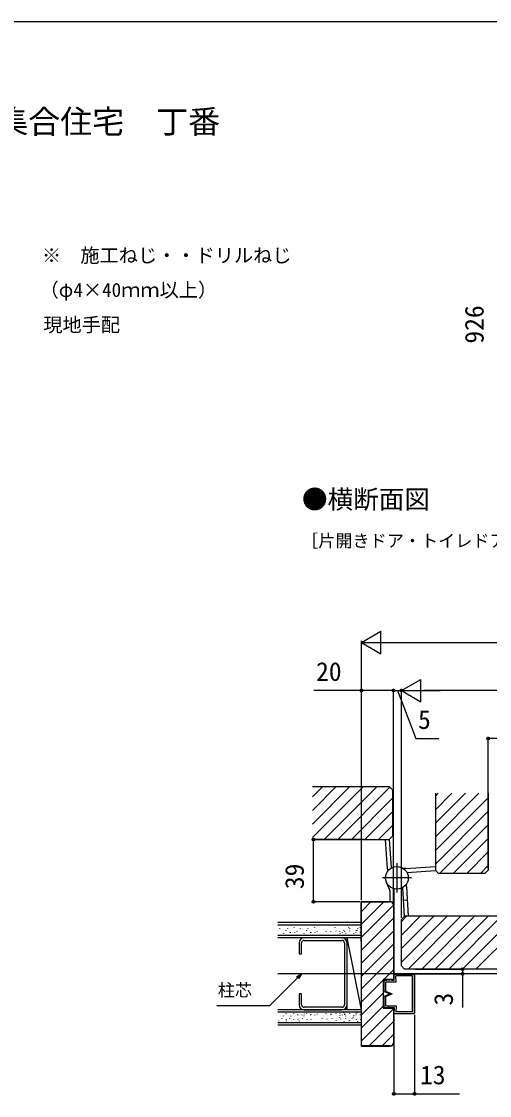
# Model space of a CAD drawing. Units: millimetres, scale not verified. Extents: x -700 to 700, y -1045 to 1039.
# Drawn here: x -152 to 140, y 324 to 995 of the extents above; entities that cross this region are included whole.
import ezdxf
from ezdxf.enums import TextEntityAlignment as Align

# ---------------------------------------------------------------- set-up
doc = ezdxf.new("R2010")
doc.units = ezdxf.units.MM
doc.header["$LTSCALE"] = 4
for name, color, linetype in [('0-2_USER1', 3, 'Continuous'), ('0-4_YKK_12', 2, 'Continuous'), ('0-5_YKK_13', 4, 'Continuous'), ('0-7_YKK_D', 6, 'Continuous'), ('0-8_YKK_ZWAK', 7, 'Continuous'), ('0-9_YSS_K', 3, 'Continuous'), ('0-A_YSS_KE', 3, 'Continuous')]:
    doc.layers.add(name, color=color, linetype=linetype)
doc.styles.add('ＭＳ ゴシック', font='')
doc.styles.get('ＭＳ ゴシック').set_extended_font_data('MS Gothic')

msp = doc.modelspace()

# ---------------------------------------------------------------- linework, layer by layer
at = {"layer": '0-4_YKK_12'}
for p, q in [((29.5, 517.4), (77.5, 517.4)), ((29.5, 510.99), (35.91, 517.4)), ((29.5, 502.505), (44.395, 517.4)), ((29.5, 494.019), (52.881, 517.4)), ((29.5, 485.534), (61.366, 517.4)), ((36.851, 484.4), (69.851, 517.4)), ((45.336, 484.4), (77.918, 516.982)), ((79.5, 515.4), (77.5, 517.4)), ((53.822, 484.4), (79.5, 510.078)), ((79.5, 515.4), (79.5, 486.4)), ((106.3, 513.2), (106.3, 465.2)), ((106.3, 511.423), (108.077, 513.2)), ((106.3, 502.937), (116.563, 513.2)), ((106.3, 494.452), (125.048, 513.2)), ((106.3, 485.967), (133.533, 513.2)), ((106.3, 477.481), (139.3, 510.481)), ((139.3, 513.2), (139.3, 465.2)), ((62.307, 484.4), (79.5, 501.593)), ((106.3, 468.996), (139.3, 501.996)), ((70.792, 484.4), (79.5, 493.108)), ((108.989, 463.2), (139.3, 493.511)), ((29.5, 484.4), (77.5, 484.4)), ((79.5, 486.4), (77.5, 484.4)), ((117.474, 463.2), (139.3, 485.026)), ((125.96, 463.2), (139.3, 476.54)), ((82.3, 469.5), (82.3, 451.3)), ((108.3, 463.2), (106.3, 465.2)), ((137.3, 463.2), (108.3, 463.2)), ((134.445, 463.2), (139.3, 468.055)), ((137.3, 463.2), (139.3, 465.2)), ((91.4, 460.4), (73.2, 460.4)), ((85.1, 434.388), (87.112, 436.4)), ((85.1, 434.4), (87.1, 436.4)), ((85.1, 433.164), (88.336, 436.4)), ((85.1, 424.678), (96.822, 436.4)), ((85.1, 416.193), (105.307, 436.4)), ((85.1, 407.708), (113.792, 436.4)), ((227.1, 436.4), (87.1, 436.4)), ((89.277, 403.4), (122.277, 436.4)), ((97.763, 403.4), (130.763, 436.4)), ((106.248, 403.4), (139.248, 436.4)), ((114.733, 403.4), (147.733, 436.4)), ((123.219, 403.4), (156.219, 436.4)), ((131.704, 403.4), (164.704, 436.4)), ((85.1, 405.4), (85.1, 434.4)), ((85.1, 405.4), (87.1, 403.4)), ((227.1, 403.4), (87.1, 403.4)), ((449.209, 400.4), (7.885, 400.4)), ((80.391, 397.374), (80.301, 399.872)), ((80.8, 400.402), (92.8, 400.402)), ((93.3, 399.902), (93.3, 375.902)), ((80.301, 375.932), (80.391, 378.429)), ((92.8, 375.402), (80.8, 375.402))]:
    msp.add_line(p, q, dxfattribs=at)
for centre, start, end in [((80.8, 399.902), 90, 183.44813), ((92.8, 399.902), 0, 90), ((80.8, 375.902), 176.55187, 270), ((92.8, 375.902), 270, 0)]:
    msp.add_arc(centre, 0.5, start, end, dxfattribs=at)
at = {"layer": '0-5_YKK_13'}
for p, q in [((76.424, 465.926), (75.207, 484.4)), ((78.884, 466.624), (77.699, 484.599)), ((76.422, 465.956), (76.417, 464.375)), ((87.856, 466.278), (86.275, 466.283)), ((87.826, 466.276), (106.3, 467.493)), ((88.524, 463.816), (106.499, 465.001)), ((77.8, 452.796), (75.79, 457.567)), ((88.178, 454.844), (88.183, 456.425)), ((77.8, 452.796), (77.8, 445.4)), ((80.161, 453.63), (80.3, 453.3)), ((80.3, 453.3), (80.3, 443.4)), ((85.716, 454.176), (86.901, 436.201)), ((88.176, 454.874), (89.393, 436.4)), ((88.728, 446.488), (86.234, 446.324)), ((75.3, 396.902), (74.3, 395.902)), ((74.3, 389.402), (74.3, 395.902)), ((75.3, 396.902), (75.3, 396.502)), ((75.3, 396.502), (76, 396.502)), ((76, 396.502), (77, 396.902)), ((77, 396.902), (77, 396.502)), ((77.7, 396.502), (77, 396.502)), ((77.7, 396.502), (78.7, 396.902)), ((78.7, 396.902), (78.7, 396.502)), ((78.8, 396.502), (80.6, 396.502)), ((80.6, 396.502), (80.451, 399.881)), ((80.8, 400.252), (92.8, 400.252)), ((91.8, 399.202), (81.543, 399.202)), ((81.715, 395.452), (81.543, 399.202)), ((92.1, 376.902), (92.1, 398.902)), ((93.15, 399.902), (93.15, 375.902)), ((74.3, 389.402), (77.977, 387.902)), ((75.35, 389.715), (75.35, 395.152)), ((75.537, 389.437), (79.3, 387.902)), ((75.65, 395.452), (81.715, 395.452)), ((74.3, 386.402), (77.977, 387.902)), ((74.3, 379.902), (74.3, 386.402)), ((75.35, 380.652), (75.35, 386.088)), ((75.537, 386.366), (79.3, 387.902)), ((75.3, 378.902), (74.3, 379.902)), ((75.3, 378.902), (75.3, 379.302)), ((75.3, 379.302), (76, 379.302)), ((75.65, 380.352), (81.715, 380.352)), ((76, 379.302), (77, 378.902)), ((77, 378.902), (77, 379.302)), ((77.7, 379.302), (77, 379.302)), ((77.7, 379.302), (78.7, 378.902)), ((78.7, 378.902), (78.7, 379.302)), ((78.8, 379.302), (80.6, 379.302)), ((80.6, 379.302), (80.451, 375.923)), ((81.715, 380.352), (81.543, 376.602)), ((91.8, 376.602), (81.543, 376.602)), ((80.8, 375.552), (92.8, 375.552))]:
    msp.add_line(p, q, dxfattribs=at)
msp.add_circle((82.3, 460.4), 7.1, dxfattribs=at)
for centre, radius, start, end in [((80.8, 399.902), 0.35, 90, 183.44813), ((91.8, 398.902), 0.3, 0, 90), ((92.8, 399.902), 0.35, 0, 90), ((75.65, 395.152), 0.3, 90, 180), ((75.65, 389.715), 0.3, 180, 247.805), ((75.65, 386.088), 0.3, 112.195, 180), ((75.65, 380.652), 0.3, 180, 270), ((80.8, 375.902), 0.35, 176.55187, 270), ((91.8, 376.902), 0.3, 270, 0), ((92.8, 375.902), 0.35, 270, 0)]:
    msp.add_arc(centre, radius, start, end, dxfattribs=at)
at = {"layer": '0-7_YKK_D'}
for p, q in [((60.1, 607.4), (72.224, 614.4)), ((72.224, 600.4), (72.224, 614.4)), ((60.1, 446.4), (60.1, 608.4)), ((60.1, 607.4), (72.224, 600.4)), ((60.1, 607.4), (84.349, 607.4)), ((74.1, 607.4), (383.1, 607.4)), ((85.1, 577.4), (97.224, 584.4)), ((97.224, 570.4), (97.224, 584.4)), ((60.1, 446.4), (60.1, 578.4)), ((80.1, 444.4), (80.1, 578.4)), ((80.1, 444.4), (80.1, 578.4)), ((80.1, 577.4), (85.1, 577.4)), ((85.1, 435.4), (85.1, 578.4)), ((85.1, 435.4), (85.1, 578.4)), ((85.1, 577.4), (97.224, 570.4)), ((85.1, 577.4), (109.349, 577.4)), ((358.1, 577.4), (99.1, 577.4)), ((139.3, 466.2), (139.3, 548.4)), ((363.9, 547.4), (139.3, 547.4)), ((61.64, 484.4), (29.1, 484.4)), ((30.1, 445.4), (30.1, 484.4)), ((59.1, 445.4), (29.1, 445.4)), ((93.974, 403.4), (124.3, 403.4)), ((123.3, 403.4), (123.3, 400.399)), ((93.853, 400.399), (124.3, 400.399)), ((123.3, 400.399), (123.3, 379.326)), ((80.3, 374.36), (80.3, 324.4)), ((93.3, 374.902), (93.3, 324.4))]:
    msp.add_line(p, q, dxfattribs=at)
for points in [[(80.1, 577.4), (60.1, 577.4), (30.427, 577.4)], [(82.6, 577.4), (94.164, 547.4), (108.437, 547.4)], [(22.58, 400.4), (20.175, 397.996), (2.58, 380.4), (-30.336, 380.4)], [(19.531, 398.64), (22.58, 400.4), (20.82, 397.352)], [(80.3, 325.4), (93.3, 325.4), (121.336, 325.4)]]:
    msp.add_lwpolyline(points, dxfattribs=at)
for centre in [(60.1, 577.4), (80.1, 577.4), (80.1, 577.4), (85.1, 577.4), (139.3, 547.4), (30.1, 484.4), (30.1, 445.4), (123.3, 403.4), (123.3, 400.399), (80.3, 325.4), (93.3, 325.4)]:
    msp.add_circle(centre, 0.85, dxfattribs=at)
at = {"layer": '0-8_YKK_ZWAK'}
msp.add_line((-699.9, 995.4), (700.1, 995.4), dxfattribs=at)
at = {"layer": '0-9_YSS_K'}
for p, q in [((60.1, 439.459), (66.041, 445.4)), ((60.1, 431.376), (74.124, 445.4)), ((60.1, 423.294), (80.1, 443.294)), ((59.9, 432.401), (7.9, 432.401)), ((59.9, 430.901), (7.9, 430.901)), ((43.514, 429.642), (43.514, 429.442)), ((51.992, 429.642), (51.992, 429.442)), ((60.1, 415.212), (80.1, 435.212)), ((59.9, 424.401), (7.9, 424.401)), ((59.9, 422.901), (7.9, 422.901)), ((8.882, 428.857), (8.882, 428.657)), ((11.32, 425.766), (11.32, 425.566)), ((12.807, 427.399), (12.807, 427.199)), ((13.816, 428.857), (13.816, 428.657)), ((15.357, 426.215), (15.357, 426.015)), ((15.499, 426.502), (15.499, 426.302)), ((17.854, 429.305), (17.854, 429.105)), ((18.19, 426.39), (18.19, 426.19)), ((19.619, 427), (19.619, 426.8)), ((21.758, 428.857), (21.758, 428.657)), ((24.196, 425.766), (24.196, 425.566)), ((47.9, 422.9), (24.3, 422.9)), ((25.683, 427.399), (25.683, 427.199)), ((26.693, 428.857), (26.693, 428.657)), ((28.234, 426.215), (28.234, 426.015)), ((28.375, 426.502), (28.375, 426.302)), ((30.73, 429.305), (30.73, 429.105)), ((31.066, 426.39), (31.066, 426.19)), ((32.495, 427), (32.495, 426.8)), ((37.907, 427.062), (37.907, 426.862)), ((41.018, 426.551), (41.018, 426.351)), ((41.047, 426.95), (41.047, 426.75)), ((44.187, 427.287), (44.187, 427.087)), ((46.289, 424.645), (46.289, 424.445)), ((46.385, 427.062), (46.385, 426.862)), ((46.654, 425.829), (46.654, 425.629)), ((48.083, 426.215), (48.083, 426.015)), ((48.785, 427.735), (48.785, 427.535)), ((49.496, 426.551), (49.496, 426.351)), ((49.525, 426.95), (49.525, 426.75)), ((50.241, 425.766), (50.241, 425.566)), ((60.1, 377.9), (51.1, 422.9)), ((51.1, 377.9), (51.1, 422.9)), ((60.1, 422.9), (51.1, 422.9)), ((52.665, 427.287), (52.665, 427.087)), ((52.737, 428.857), (52.737, 428.657)), ((54.767, 424.645), (54.767, 424.445)), ((55.132, 425.829), (55.132, 425.629)), ((55.175, 425.766), (55.175, 425.566)), ((56.561, 426.215), (56.561, 426.015)), ((56.662, 427.399), (56.662, 427.199)), ((57.263, 427.735), (57.263, 427.535)), ((57.671, 428.857), (57.671, 428.657)), ((59.057, 429.305), (59.057, 429.105)), ((59.212, 426.215), (59.212, 426.015)), ((59.353, 426.502), (59.353, 426.302)), ((60.1, 407.13), (80.1, 427.13)), ((60.1, 377.9), (60.1, 422.9)), ((22.7, 412.9), (22.7, 419.7)), ((24.3, 421.3), (47.9, 421.3)), ((49.5, 419.7), (49.5, 381.1)), ((51.1, 381.1), (51.1, 419.7)), ((60.1, 399.047), (80.1, 419.047)), ((60.1, 390.965), (80.1, 410.965)), ((74.117, 396.9), (80.1, 402.883)), ((60.1, 382.883), (73.6, 396.383)), ((60.1, 374.801), (73.6, 388.301)), ((59.9, 377.899), (7.9, 377.899)), ((59.9, 376.399), (7.9, 376.399)), ((12.87, 375.898), (12.87, 375.698)), ((17.534, 375.898), (17.534, 375.698)), ((47.9, 379.5), (24.3, 379.5)), ((24.3, 377.9), (47.9, 377.9)), ((25.683, 375.898), (25.683, 375.698)), ((44.187, 375.785), (44.187, 375.585)), ((48.785, 376.234), (48.785, 376.034)), ((60.1, 377.9), (51.1, 377.9)), ((52.665, 375.785), (52.665, 375.585)), ((56.662, 375.898), (56.662, 375.698)), ((57.263, 376.234), (57.263, 376.034)), ((60.1, 366.719), (73.6, 380.219)), ((60.1, 358.636), (80.1, 378.636)), ((59.9, 369.899), (7.9, 369.899)), ((8.355, 371.125), (8.355, 370.925)), ((10.374, 372.807), (10.374, 372.607)), ((11.383, 374.265), (11.383, 374.065)), ((13.019, 371.125), (13.019, 370.925)), ((13.065, 371.91), (13.065, 371.71)), ((15.038, 372.807), (15.038, 372.607)), ((16.047, 374.265), (16.047, 374.065)), ((17.729, 371.91), (17.729, 371.71)), ((20.084, 374.713), (20.084, 374.513)), ((20.226, 375), (20.226, 374.8)), ((20.421, 371.798), (20.421, 371.598)), ((21.169, 371.125), (21.169, 370.925)), ((22.917, 374.888), (22.917, 374.688)), ((23.187, 372.807), (23.187, 372.607)), ((24.196, 374.265), (24.196, 374.065)), ((24.346, 375.498), (24.346, 375.298)), ((25.879, 371.91), (25.879, 371.71)), ((28.234, 374.713), (28.234, 374.513)), ((28.375, 375), (28.375, 374.8)), ((28.57, 371.798), (28.57, 371.598)), ((31.066, 374.888), (31.066, 374.688)), ((32.495, 375.498), (32.495, 375.298)), ((35.411, 372.471), (35.411, 372.271)), ((37.907, 375.561), (37.907, 375.361)), ((38.551, 372.358), (38.551, 372.158)), ((41.018, 375.05), (41.018, 374.85)), ((41.047, 375.449), (41.047, 375.249)), ((41.691, 372.695), (41.691, 372.495)), ((44.158, 371.237), (44.158, 371.037)), ((46.289, 373.143), (46.289, 372.943)), ((46.385, 375.561), (46.385, 375.361)), ((46.654, 374.328), (46.654, 374.128)), ((47.029, 372.358), (47.029, 372.158)), ((48.083, 374.713), (48.083, 374.513)), ((49.092, 370.901), (49.092, 370.701)), ((49.496, 375.05), (49.496, 374.85)), ((49.525, 375.449), (49.525, 375.249)), ((50.169, 372.695), (50.169, 372.495)), ((50.241, 374.265), (50.241, 374.065)), ((52.147, 371.125), (52.147, 370.925)), ((52.636, 371.237), (52.636, 371.037)), ((54.166, 372.807), (54.166, 372.607)), ((54.767, 373.143), (54.767, 372.943)), ((55.132, 374.328), (55.132, 374.128)), ((55.175, 374.265), (55.175, 374.065)), ((56.561, 374.713), (56.561, 374.513)), ((56.857, 371.91), (56.857, 371.71)), ((57.57, 370.901), (57.57, 370.701)), ((59.212, 374.713), (59.212, 374.513)), ((59.353, 375), (59.353, 374.8)), ((59.548, 371.798), (59.548, 371.598)), ((64.946, 355.4), (80.1, 370.554)), ((59.9, 368.399), (7.9, 368.399)), ((73.028, 355.4), (80.1, 362.472))]:
    msp.add_line(p, q, dxfattribs=at)
for points in [[(21.1, 419.7), (21.1, 412.9), (22.7, 412.9)], [(22.7, 381.1), (22.7, 387.9), (21.1, 387.9), (21.1, 381.1)]]:
    msp.add_lwpolyline(points, dxfattribs=at)
for centre, radius, start, end in [((24.3, 419.7), 3.2, 90, 180), ((47.9, 419.7), 3.2, 360, 90), ((24.3, 419.7), 1.6, 90, 180), ((47.9, 419.7), 1.6, 360, 90), ((24.3, 381.1), 3.2, 180, 270), ((24.3, 381.1), 1.6, 180, 270), ((47.9, 381.1), 1.6, 270, 0), ((47.9, 381.1), 3.2, 270, 360)]:
    msp.add_arc(centre, radius, start, end, dxfattribs=at)
at = {"layer": '0-A_YSS_KE'}
msp.add_line((80.1, 378.9), (80.1, 357.4), dxfattribs=at)
for points in [[(60.1, 420.6), (59.9, 420.6), (59.9, 445.6), (78.1, 445.6)], [(78.1, 355.4), (60.1, 355.4), (60.1, 445.4), (78.1, 445.4)], [(80.1, 443.4), (80.1, 396.9), (73.6, 396.9), (73.6, 378.9), (80.1, 378.9)], [(80.3, 443.4), (80.3, 396.7), (73.8, 396.7), (73.8, 394.2), (73.6, 394.2)], [(60.1, 380.2), (59.9, 380.2), (59.9, 355.2), (78.1, 355.2)], [(80.3, 357.4), (80.3, 379.1), (73.8, 379.1), (73.8, 381.6), (73.6, 381.6)]]:
    msp.add_lwpolyline(points, dxfattribs=at)
for centre, radius, start, end in [((78.1, 443.4), 2.2, 360, 90), ((78.1, 443.4), 2, 0, 90), ((78.1, 357.4), 2, 270, 0), ((78.1, 357.4), 2.2, 270, 0)]:
    msp.add_arc(centre, radius, start, end, dxfattribs=at)

# ---------------------------------------------------------------- texts
at = {"layer": '0-2_USER1', "style": 'ＭＳ ゴシック'}
for s, height, p in [('■片開きドア・トイレドア・親子ドア・ペットドア\u3000集合住宅\u3000丁番', 14.66, (-648.105, 921.12)), ('※\u3000施工ねじ・・ドリルねじ', 8.798, (-139.601, 842.229)), ('（φ4×40ｍｍ以上）\u3000', 8.798, (-141.101, 820.661)), ('現地手配', 8.798, (-138.783, 798.888)), ('●横断面図', 11.73, (22.918, 687.491)), ('［片開きドア・トイレドア・ペットドア］', 7.845, (22.425, 664.693))]:
    msp.add_text(s, height=height, dxfattribs=at).set_placement(p, align=Align.BOTTOM_LEFT)
at = {"layer": '0-7_YKK_D', "style": 'ＭＳ ゴシック'}
for s, p in [('926', (140, 794.145)), ('39', (27.6, 453.309)), ('3', (120.8, 380.644))]:
    msp.add_text(s, height=11.73, rotation=90, dxfattribs=at).set_placement(p, align=Align.BOTTOM_LEFT)
for s, height, p in [('20', 11.73, (31.745, 579.9)), ('5', 11.73, (95.482, 549.9)), ('柱芯', 7.845, (-29.683, 383.961)), ('13', 11.73, (96.745, 327.9))]:
    msp.add_text(s, height=height, dxfattribs=at).set_placement(p, align=Align.BOTTOM_LEFT)

doc.saveas('drawing.dxf')
